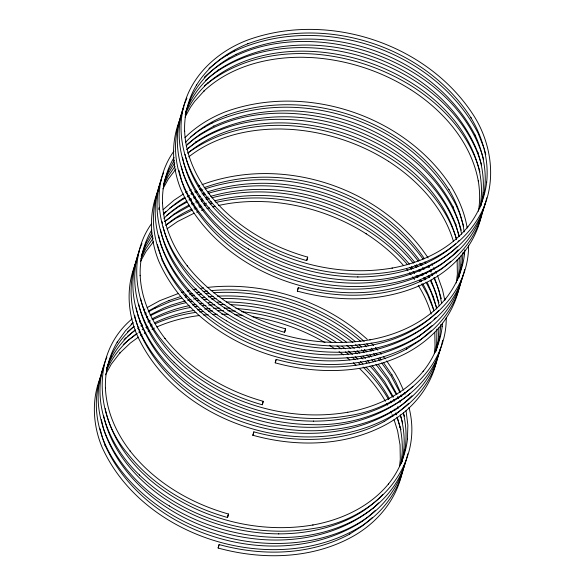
<?xml version="1.0" encoding="UTF-8"?>
<svg xmlns="http://www.w3.org/2000/svg" width="585" height="585" viewBox="0 0 585 585"><rect width="100%" height="100%" fill="white"/><g stroke="black" fill="none" stroke-linecap="round" stroke-linejoin="round"><path stroke-width="0.88" d="M459.203 287.111C456.146 302.145 448.856 316.171 438.896 327.79L438.238 340.207L435.949 351.439M461.229 255.279L460.57 267.747L458.72 277.275M158.835 209.554L158.864 207.792M440.768 324.573L439.708 336.975L439.788 336.529L436.395 350.196M463.101 252.113L462.04 264.515L462.128 264.069L458.735 277.736M442.421 323.169L442.172 326.73L442.216 326.276C440.359 342.773 433.543 358.554 423.094 371.424L423.357 371.08C404.601 394.012 376.265 407.145 347.541 412.301L347.812 412.249C289.677 422.114 227.521 404.323 183.039 365.705L176.816 359.907C159.734 343.059 146.038 322.101 140.576 298.525M464.826 249.824L464.505 254.263L464.548 253.817C462.691 270.314 455.876 286.094 445.426 298.964L445.697 298.621C426.94 321.553 398.597 334.686 369.881 339.841L370.151 339.79C312.017 349.654 249.861 331.863 205.379 293.246L199.149 287.44C182.279 270.782 168.655 250.131 163.127 226.863M399.555 466.399L400.294 459.342L400.052 444.951L397.595 430.831L394.012 419.511M434.297 353.684L435.035 346.62L434.794 332.236M219.104 544.584L218.146 548.028L219.104 544.569C261.934 556.328 310.043 555.501 349.771 534.061L349.45 534.244L362.62 525.798L372.243 517.659M253.846 431.869L252.888 435.306L253.853 431.847C296.683 443.613 344.784 442.786 384.513 421.346L384.191 421.529L397.369 413.083L408.827 403.255M276.186 359.409L275.403 362.137L276.186 359.395C319.015 371.146 367.124 370.327 406.853 348.887L406.531 349.062L419.701 340.624L431.16 330.788M298.291 287.666L297.334 291.133L298.299 287.659C341.128 299.425 389.237 298.591 428.959 277.158L428.644 277.334L441.814 268.895L450.823 261.32M132.1 318.883C91.414 352.499 94.631 415.233 127.333 453.199L127.552 453.47C152.531 485.228 188.94 506.639 227.521 517.498L228.486 514.025C190.52 503.341 154.689 482.267 130.119 451.02L130.338 451.291C116.276 433.171 106.375 411.175 105.432 388.03L105.439 388.477C104.817 372.221 108.956 355.841 117.38 341.911L117.146 342.298L125.439 330.796L133.329 322.671M151.573 223.609C126.258 258.98 135.632 308.529 162.082 340.485L162.301 340.755C187.273 372.506 223.689 393.917 262.263 404.783L263.228 401.31C225.269 390.619 189.438 369.552 164.86 338.305L165.08 338.576C151.025 320.456 141.124 298.46 140.181 275.316L140.188 275.762C139.596 259.806 143.515 243.689 151.705 229.956M173.913 151.149C148.597 186.52 157.972 236.069 184.421 268.025L184.641 268.296C209.613 300.046 246.022 321.457 284.602 332.317L285.034 330.671M285.18 330.32L285.568 328.85C247.609 318.16 211.777 297.092 187.2 265.846L187.419 266.116C173.357 247.996 163.456 226 162.52 202.849L162.528 203.302C161.928 187.346 165.847 171.229 174.037 157.497M185.021 154.338C190.483 177.906 204.18 198.871 221.262 215.711L227.485 221.518C271.966 260.128 334.13 277.926 392.264 268.062L391.987 268.113C420.71 262.95 449.046 249.824 467.81 226.892L467.539 227.236C477.989 214.366 484.804 198.586 486.661 182.089L486.618 182.535C489.14 159.91 482.537 137.029 470.91 117.702L471.108 118.024C425.566 46.69 326.971 14.493 247.806 43.773L248.15 43.626C227.273 51.97 208.121 65.973 196.341 85.395L196.575 85C188.151 98.938 184.012 115.318 184.633 131.574L184.626 131.12C185.569 154.272 195.47 176.268 209.532 194.388L209.313 194.118C233.883 225.364 269.714 246.431 307.681 257.122L306.708 260.588C268.135 249.729 231.726 228.318 206.746 196.567L206.527 196.297C186.096 170.535 174.791 135.31 184.641 103.004C193.423 73.549 218.417 51.414 246.482 40.497L246.826 40.35C327.344 10.574 427.62 43.327 473.93 115.881L474.128 116.203C492.767 145.965 497.316 186.015 478.925 216.998C461.119 247.755 427.043 265.575 392.893 271.535L392.615 271.586C333.596 281.604 270.489 263.542 225.335 224.34C190.425 194.944 166.447 143.837 186.41 99.399M218.139 548.035L218.139 548.035C261.751 560.006 310.723 559.165 351.168 537.337L351.49 537.154C376.535 523.619 396.966 499.824 402.283 471.4M252.888 435.306L252.895 435.262C296.471 447.364 345.479 446.421 385.917 424.622L386.239 424.439C411.284 410.897 431.708 387.109 437.032 358.685M275.221 362.854L275.396 362.159L275.228 362.846C318.825 374.846 367.811 373.983 408.257 352.163L408.571 351.98C419.928 345.662 430.333 337.589 438.896 327.79M297.334 291.125L297.334 291.103C340.931 303.132 389.917 302.248 430.363 280.434L430.684 280.252C454.969 267.118 474.801 244.45 480.98 217.159M456.307 282.957L457.375 274.16L457.134 259.777M478.42 211.229C480.183 201.174 479.905 190.827 478.267 180.772L478.333 181.226C471.276 142.257 443.137 110.375 410.575 89.556L410.714 89.651C381.398 71.048 347.388 59.97 312.756 57.644L303.695 57.279C268.069 56.745 230.519 66.215 203.96 91.063L204.282 90.733L194.593 101.439L190.498 107.216L185.021 117.154M407.723 453.836C395.899 511.085 332.47 538.939 278.789 537.388L278.614 537.388C240.267 537.125 202.088 526.105 169.445 505.996L169.299 505.901M442.655 340.236C431.35 397.983 367.497 426.275 313.538 424.673L313.355 424.673C275.016 424.41 236.83 413.383 204.187 393.281L204.041 393.186M464.629 269.539C452.263 326.284 389.281 353.706 335.878 352.214L335.695 352.214C297.348 351.951 259.17 340.923 226.527 320.821L226.38 320.726M486.742 197.81C474.369 254.555 411.394 281.977 357.983 280.486L357.808 280.486C319.461 280.222 281.283 269.195 248.64 249.093L248.486 248.998M285.56 328.865L285.188 330.137M307.673 257.137L307.293 258.592M400.586 464.878C403.153 452.497 402.707 439.606 400.082 427.262L400.191 427.701L397.222 417.171M404.147 465.404C399.555 489.389 384.228 510.442 364.316 524.211L363.994 524.438C278.526 579.706 143.464 539.809 101.914 446.852C92.774 424.681 91.384 398.853 100.781 376.528M435.335 352.163L436.673 343.424L436.893 329.092M438.699 353.567C433.953 377.208 418.706 397.88 399.058 411.496L398.743 411.723C313.275 466.991 178.213 427.094 136.663 334.137C127.245 311.41 126.163 284.88 136.166 262.16M457.477 280.566L459.013 270.965L459.254 257.532M461.426 279.345C456.973 303.666 441.58 325.099 421.397 339.037L421.076 339.263C335.614 394.531 200.545 354.634 158.996 261.678C149.716 239.228 148.473 213.05 158.184 190.527M479.59 208.838C482.384 196.194 481.952 182.981 479.276 170.359L479.386 170.798C466.252 115.947 416.279 77.798 364.718 61.118C313.253 44.709 250.621 46.376 207.938 82.982L208.289 82.69C198.425 91.626 190.169 102.521 185.174 114.916M483.144 209.379C478.398 233.02 463.152 253.693 443.51 267.308L443.189 267.535C357.72 322.796 222.658 282.906 181.109 189.949C171.69 167.222 170.608 140.692 180.611 117.973M401.42 463.305C405.58 447.591 404.857 430.787 400.403 415.226M405.858 460.293C386.283 541.549 282.504 556.891 214.461 533.586C148.034 514.178 73.783 445.463 102.777 370.195M440.607 347.578C421.032 428.834 317.253 444.176 249.203 420.864C183.441 401.456 110.492 334.861 136.48 259.93M462.947 275.118C443.364 356.375 339.585 371.716 271.542 348.404C205.342 329.004 131.501 260.99 159.508 185.833M480.833 205.547C485.272 188.136 483.627 169.562 477.872 152.663L478.018 153.073C441.017 57.498 303.33 13.462 217.927 70.31L218.293 70.054C204.743 79.918 193.503 93.154 187.01 108.678L187.178 108.247L185.686 112.313M485.053 203.39C465.477 284.646 361.698 299.988 293.655 276.676C226.987 257.276 152.356 187.858 182.315 112.474M228.004 515.67L228.486 514.025M227.996 515.853L227.521 517.498M262.745 403.138L262.285 404.725M262.753 402.955L263.228 401.31M285.085 330.679L284.602 332.317M307.191 258.95L306.723 260.574M401.895 462.07L405.047 449.243L404.959 449.69C406.846 437.741 406.217 425.485 403.504 413.719M480.841 206.008L484.234 192.341L484.153 192.787C487.32 173.182 483.459 152.934 475.071 135.076L475.247 135.442C432.732 52.855 319.564 15.656 235.682 54.522L236.033 54.332L228.757 58.303L229.123 58.098C212.413 67.948 198.066 82.324 189.949 100.086L190.154 99.669L185.745 111.867M164.151 181.942L168.041 171.398L167.844 171.815L174.213 160.363M141.299 256.055L145.709 243.857L145.504 244.274L151.873 232.83M106.814 367.95L110.96 356.572L110.755 356.989C116.225 345.23 124.291 334.7 134.192 326.328M183.419 108.196C161.606 163.515 201.84 221.715 248.64 249.093M163.573 184.041L167.837 174.111L174.798 162.937M138.967 252.384C117.161 307.703 157.394 365.903 204.187 393.281M141.241 256.501L145.497 246.57L152.466 235.397M104.532 364.272C82.054 419.73 122.367 478.515 169.445 505.996M106.792 368.404L107.984 365.157L107.815 365.588C113.695 351.658 123.296 339.402 135.15 330.05M183.719 107.362L183.887 106.931M161.774 178.659C138.945 234.197 179.31 293.29 226.527 320.821M139.274 251.55L139.442 251.119M163.632 172.772C146.096 213.744 165.804 260.778 196.472 289.772L196.684 289.97M141.965 243.587C123.333 284.836 142.989 332.887 174.133 362.232L174.345 362.429M106.887 357.128C88.796 398.239 108.481 445.777 139.384 474.947L139.603 475.144M163.405 185.847L168.019 176.487L175.032 166.308M136.824 259.111L137.87 256.661M140.729 259.104L145.68 248.947L153.233 238.058M106.324 371.022C111.318 358.941 119.457 348.338 129.095 339.592L128.744 339.885L136.554 333.64M186.747 98.58L186.944 98.163M162.908 188.882L168.385 178.944L175.931 169.043M140.576 261.341L146.053 251.404L153.599 241.503M105.446 374.839L111.304 364.126L119.998 352.843L119.669 353.186L130.331 343.066L138.484 337.092M185.584 142.287C196.706 130.279 210.944 121.49 226.044 115.355L225.693 115.501C304.858 86.222 403.453 118.419 448.995 189.759L448.797 189.43C456.541 202.447 462.15 216.845 464.183 231.894M163.252 214.746C169.533 207.953 176.875 202.139 184.78 197.335M458.011 241.634L459.152 240.45M438.757 310.401C412.352 337.911 372.93 348.755 335.702 348.682L335.885 348.682C298.079 348.419 260.427 337.552 228.245 317.728L220.699 312.792C192.099 292.99 167.515 264.223 160.473 229.393M382.809 494.391C356.433 522.727 316.383 533.951 278.621 533.856L278.804 533.856C240.998 533.593 203.346 522.727 171.164 502.903L163.617 497.967C135.237 478.311 110.806 449.858 103.567 415.372M458.179 249.81L452.958 255.075L441.148 264.639L441.47 264.413C357.581 318.649 225.02 279.484 184.246 188.253L184.392 188.626L181.811 181.489L178.973 170.33M432.008 325.633L419.035 336.368L419.357 336.141C335.468 390.378 202.915 351.212 162.133 259.981L162.286 260.354L157.35 244.457M411.994 395.752L402.824 404.213L396.703 408.827L397.018 408.601C313.136 462.837 180.575 423.672 139.793 332.441L139.947 332.814L135.566 319.308M375.504 510.23L368.082 516.928L361.954 521.542L362.276 521.315C278.387 575.552 145.826 536.386 105.051 445.156L105.198 445.529L102.616 438.392L100.101 428.834M186.169 145.87L194.41 138.462L200.501 133.972L213.92 126.06L213.569 126.25C297.451 87.384 410.619 124.583 453.134 207.17L452.958 206.805L458.596 221.254L461.697 234.212M163.829 218.329L172.07 210.922L178.169 206.432L186.981 201.035M124.02 339.541L126.418 337.231M457.382 246.475L452.578 251.045L452.892 250.768C369.508 318.569 216.925 273.839 182.695 172.18L182.812 172.582L181.211 166.206M434.07 319.344L435.876 317.633M409.931 393.515L408.133 395.233L408.44 394.963C325.055 462.764 172.48 418.026 138.243 316.368L138.367 316.77L136.766 310.394M378.795 502.808L373.384 507.948L373.698 507.678C290.314 575.479 137.731 530.749 103.501 429.083L103.618 429.485L101.351 419.62M184.911 137.702C196.077 126.535 209.766 118.112 224.369 112.225L224.72 112.079C305.231 82.302 405.507 115.055 451.825 187.609L452.022 187.931C459.32 200.282 464.899 213.81 467.196 228.018M163.178 209.591L174.023 200.224L183.456 193.957M204.231 77.242C245.78 38.091 309.611 34.625 362.122 49.908C415.694 65.681 467.854 103.596 483.619 159.361M186.615 149.723L196.18 141.782L195.814 142.038C281.224 85.191 418.904 129.226 455.905 224.801L455.766 224.391L459.079 236.53M164.89 221.635L173.84 214.242L173.482 214.498L179.836 210.205L188.984 205.086M127.523 331.892L133.321 326.971M455.525 243.865C429.141 267.623 392.667 276.99 357.815 276.954L357.998 276.954C320.192 276.69 282.54 265.824 250.358 246L242.812 241.064C214.205 221.262 189.628 192.494 182.586 157.665M412.944 386.385C386.436 411.299 349.04 421.207 313.37 421.141L313.553 421.141C275.74 420.878 238.095 410.012 205.905 390.188L198.366 385.252C170.425 365.888 146.323 338.057 138.667 304.251M204.34 85.98C262.884 37.579 351.526 48.116 412.476 86.58L412.615 86.675C443.54 106.499 470.384 135.757 479.941 171.931M123.252 344.558L128.298 340.112L137.351 333.538M430.465 322.774L430.779 322.496C347.395 390.297 194.812 345.567 160.582 243.908L160.699 244.311L158.586 235.345M208.977 68.46L220.34 59.48L227.36 55.041M190.717 136.897L198.227 131.208L205.247 126.77M163.888 213.203L165.811 211.551M131.062 324.273L132.349 323.169M205.613 80.328C246.46 44.833 306.174 41.367 356.506 54.975C410.253 69.812 462.742 106.404 480.526 161.306M187.763 148.51C231.382 114.302 292.697 113.256 343.695 129.468C394.743 146.045 444.015 182.893 459.327 236.34M187.741 153.124C230.461 118.002 291.871 116.707 342.613 132.846C393.149 149.255 442.077 186.037 456.439 239.28M164.773 221.51L173.686 214.834L189.043 206.227M166.045 225.049C173.708 218.563 182.359 213.262 191.478 209.086M127.42 336.39L135.435 330.057M187.712 143.895C232.472 107.508 296.668 106.748 349.267 124.568C398.875 141.636 446.282 178.111 461.258 230.263M166.725 215.302L178.264 206.995L186.776 202.191M188.107 152.86C247.353 110.229 331.205 121.066 390.363 158.308L390.502 158.403C420.235 177.504 446.187 205.167 456.636 239.528M188.743 156.875C214.834 136.342 248.888 128.568 281.582 129.007L290.643 129.373C325.282 131.698 359.285 142.777 388.601 161.38L388.462 161.284C417.822 180.151 443.459 207.565 453.507 241.605M165.767 225.32L175.741 218.424L192.385 210.015M167.076 228.823L177.518 221.561L194.088 213.218M169.657 208.26L182.915 199.229M139.362 322.145L140.714 321.143M137.541 328.551L138.938 327.549M138.623 332.163L139.998 331.176M143.544 309.97L144.97 308.982M140.853 325.779L142.265 324.829M140.627 335.688L142.06 334.744M144.839 314.028L146.323 313.092M146.316 317.304L147.764 316.39M141.182 326.167L142.681 325.238M142.148 329.779L143.618 328.872M145.819 327.512L147.281 326.605M185.73 192.597L187.244 191.69M147.193 307.578L159.712 300.705L177.994 293.633M148.553 310.942L161.54 303.769L168.955 300.536L168.612 300.675L180.414 296.624M148.1 321.172L149.599 320.302M146.418 328.09L147.968 327.212M144.298 333.421L145.811 332.565M148.093 331.286L149.614 330.43M234.051 51.385L234.402 51.195C319.798 11.634 434.991 49.498 478.267 133.577L483.912 147.895M211.945 123.113L212.296 122.923C297.685 83.362 412.878 121.227 456.161 205.306L459.488 213.028L463.678 226.241M154.857 308.295L170.403 301.589L181.84 298.065M226.995 55.246L234.402 51.195M204.882 126.974L212.296 122.923M182.549 199.434L185.262 197.949M187.251 196.86L189.606 195.573M188.926 199.968L191.229 198.71M148.166 311.944L155.208 308.098M149.928 315.008L163.778 308.032L171.405 305.034L185.116 300.924M148.049 322.138L150.425 320.88M150.389 324.96L151.946 324.141M189.65 190.454L191.251 189.635M190.798 193.862L192.37 193.057M194.717 191.851L196.289 191.046M190.008 200.582L191.631 199.777M191.368 203.909L192.955 203.119M150.411 315.71C161.577 309.831 173.511 305.421 185.84 302.716M151.859 318.986C163.566 312.785 176.18 308.353 189.145 305.655M150.425 326.035L152.056 325.245M152.012 329.267L154.418 328.112M191.609 194.615L193.255 193.847M195.726 192.692L197.379 191.924M193.664 197.576L195.28 196.823M192.048 204.874L194.293 203.858M193.927 207.975L195.565 207.244M152.802 319.615C164.838 313.838 177.672 309.743 190.827 307.403M154.279 322.905C166.864 316.821 180.363 312.77 194.132 310.43M198.249 186.337L199.763 185.679M199.587 189.613L201.233 188.896M193.964 198.732L195.492 198.088M198.549 196.801L200.077 196.158M195.412 202.022L197.913 200.969M202.037 184.684L202.381 184.546C282.131 155.04 381.179 186.907 428.125 257.956M194.695 209.072L197.013 208.136M196.604 212.187L198.286 211.507M155.325 323.673C168.253 318.021 181.986 314.32 195.953 312.368M156.824 326.957C170.308 321.077 184.684 317.311 199.28 315.542M200.487 190.703L202.82 189.789M201.913 193.979L204.458 192.984M196.618 202.929L198.966 202.037M201.32 201.145L202.893 200.553M198.688 206L200.999 205.123M204.136 187.675C281.919 159.332 377.99 190.125 424.432 258.753M203.258 195.039L205.649 194.198M201.247 199.565L202.812 199.017M205.935 197.913L208.282 197.086M199.39 207.273L201.803 206.461M204.216 205.642L205.825 205.094M201.489 210.366L203.851 209.562M205.145 188.875C282.401 163.149 375.533 192.97 423.057 259.177M207.741 191.8C283.074 167.544 373.201 196.597 419.759 260.691M206.154 199.529L209.415 198.505M204.077 203.96L206.476 203.207M208.874 202.454L211.273 201.701M181.277 292.646L183.734 291.908M208.041 193.357C282.862 171.112 370.649 199.236 418.275 261.159M210.688 196.341C283.279 175.507 367.687 202.688 414.451 262M209.986 203.946L212.487 203.258M207.002 208.494L209.459 207.821M212.721 206.914L215.178 206.242M185.189 297.187L186.871 296.741M211.887 197.781C283.9 179.207 366.027 205.752 413.332 263.199M214.556 200.823C284.23 183.573 363.19 209.079 409.368 264.091M187.127 291.089L189.672 290.482M184.443 295.41L186.11 295.015M189.445 294.211L192.787 293.414M215.872 202.425C267.667 190.695 323.425 202.644 368.031 230.768L368.17 230.863C382.744 240.267 396.25 251.462 407.54 264.669M218.541 205.511C231.872 202.454 245.59 201.335 259.243 201.467L268.31 201.832C302.942 204.158 336.953 215.243 366.261 233.839L366.122 233.744C379.921 242.665 392.769 253.181 403.577 265.583M191.185 295.856L194.644 295.14M187.588 300.273L190.981 299.571M193.525 299.052L197.81 298.262M193.087 289.714L196.582 289.07M196.216 292.785L199.646 292.156M190.11 301.736L192.743 301.282M196.253 300.683L198.885 300.222M192.545 304.975L195.99 304.383M198.161 294.569L201.708 294.036M201.298 297.743L204.779 297.217M194.322 306.774L197.884 306.277M197.628 309.94L201.123 309.45M200.94 288.273L203.624 287.922M207.2 287.462C264.603 281.034 324.514 300.485 367.248 339.351M203.119 291.615L207.514 291.045M203.375 299.695L206.973 299.264M199.441 303.79L202.966 303.374M199.543 311.929L203.156 311.542M203.704 315.059L208.158 314.671M205.269 293.546L208.896 293.187M208.333 296.866L213.671 296.346M202.337 305.655L205.978 305.333M208.706 305.092L214.79 304.726M204.655 309.048L210.008 308.58M211.046 290.635C266.116 285.641 323.139 304.39 364.206 341.472M211.2 298.935L216.187 298.599M208.26 302.745L211.85 302.503M208.37 311.103L212.545 310.862M212.662 314.416L217.189 314.24M213.423 292.749C266.307 289.297 320.492 306.957 360.806 341.443M217.291 296.171C266.811 293.78 317.158 310.269 355.526 341.698M218.995 304.573L224.925 304.558M213.598 308.353L219.945 308.12M221.247 298.467C268.398 297.663 315.798 313.436 352.909 342.569M217.24 302.138L220.889 302.072M217.591 310.701L223.521 310.65M221.759 314.203L228.691 314.357M224.194 308.12L230.029 308.193M226.358 301.977C269.341 302.467 312.185 316.631 346.686 342.327M227.799 310.781L235.667 311.183M230.029 304.617C270.116 306.218 309.801 319.322 342.635 342.437M235.923 308.536C271.579 310.876 306.555 322.73 336.368 342.408M241.678 311.71C273.531 315.015 304.646 325.611 331.812 342.591M234.409 314.62L242.877 315.366M252.215 316.631C277.78 320.763 302.628 329.494 324.982 342.591M329.34 345.23L334.861 348.806M336.975 345.969L341.23 348.828M341.845 346.247L345.325 348.799M345.304 351.87L348.697 354.4M339.037 351.614L343.424 354.883M346.788 345.406L350.781 348.506M348.199 351.029L352.426 354.43M355.512 344.675L359.468 348.002M350.81 345.508L354.327 348.353M351.914 357.062L355.139 359.724M347.044 357.647L349.823 359.943M196.472 289.772C241.78 333.457 308.5 353.786 370.51 343.315L370.78 343.263C419.562 336.397 469.024 298.087 468.578 245.29M174.133 362.232C219.441 405.917 286.167 426.246 348.17 415.774L348.441 415.723C397.222 408.864 446.684 370.546 446.245 317.75M139.384 474.947C184.699 518.632 251.418 538.96 313.428 528.496L313.699 528.445C371.789 520.613 425.002 469.192 408.966 407.401M358.963 344.602L361.632 346.978M354.071 351.11L357.216 353.823M355.146 356.77L357.859 359.11M361.493 349.823L364.199 352.25M357.055 350.678L359.709 353.062M358.459 362.715L360.462 364.55M353.296 362.81L355.914 365.215M364.038 344.287L366.678 346.759M364.228 349.399L366.817 351.826M360.367 356.536L362.971 359.029M365.581 361.523L366.883 362.766M360.418 361.559L362.978 364.002M371.095 343.117L373.669 345.625M366.773 343.914L368.667 345.764M366.78 354.751L369.31 357.281M362.985 356.068L365.479 358.554M367.343 360.411L369.749 362.941M363.095 367.029C372.974 376.689 381.705 387.562 388.623 399.54M359.848 368.821C369.735 378.458 378.524 389.259 385.427 401.23M369.31 349.223L371.161 351.146M373.625 353.713L375.475 355.636M369.844 354.978L371.658 356.865M369.925 365.998C378.773 375.27 386.363 385.727 392.484 396.981M366.042 367.124C375.197 376.557 383.087 387.219 389.361 398.773M375.46 347.578L377.859 350.174M371.197 348.229L373.544 350.788M375.899 353.347L377.076 354.62M371.804 359.833L373.574 361.801M375.936 364.418L387.482 379.416L395.826 393.72M372.06 365.508L384.55 381.515L393.478 397.149M377.764 358.291L380.045 360.945M373.99 359.431L375.672 361.384M380.199 352.799L381.303 354.137M383.511 356.821L385.171 358.839M379.789 357.918L381.42 359.899M409.822 267.33L411.416 269.371M413.017 271.411L414.619 273.444M406.421 268.822L407.994 270.818M409.558 272.815L411.131 274.818M381.705 362.956L391.16 376.089L399.95 392.484M378.48 364.645L388.272 378.217L396.908 394.378M414.875 265.254L416.418 267.316M411.482 266.745L412.995 268.764M386.685 360.908L394.933 373.106L398.963 380.308L403.431 390.078M383.497 362.576L391.913 374.934L391.716 374.612L395.65 381.654L400.345 392.016M419.759 263.235L421.237 265.319M416.388 264.72L417.844 266.76M416.074 275.535L417.529 277.626M412.6 276.851L414.502 279.579M424.959 261.978L425.902 263.374M421.624 263.44L422.553 264.815M418.472 270.065L419.401 271.469M421.251 274.285L422.18 275.689M417.792 275.579L418.699 276.961M422.67 267.411L424.001 269.539M425.778 272.376L426.662 273.787M419.781 269.575L420.747 271.118M422.202 273.436L423.167 274.987M419.467 280.42L420.33 281.846M421.631 283.981L427.606 294.774L433.587 309.509M418.29 285.414C423.818 294.335 428.278 303.973 431.174 314.065M427.591 266.233L428.439 267.659M423.525 277.809L424.761 279.959M425.997 282.116L430.823 291.542L436.783 307.973M420.513 279.813L421.412 281.37M422.758 283.718C427.606 292.259 431.467 301.407 433.887 310.935M431.693 263.989L432.498 265.429M428.651 265.809L429.522 267.374M427.964 276.193L428.834 277.795M424.505 277.327L425.785 279.688M386.729 403.584L387.562 405.164M430.129 270.511L430.948 272.12M431.767 273.736L432.593 275.345M428.783 275.674L429.587 277.261M393.683 399.409L394.48 401.025M390.539 401.156L391.321 402.743M433.704 267.594L434.479 269.217M435.642 271.652L436.417 273.275M430.779 269.736L431.533 271.323M433.821 277.765L437.156 285.487L441.339 298.701M430.575 281.005L433.946 288.317L438.925 302.723M427.489 282.833L433.573 297.26L433.426 296.851L436.746 308.99M397.325 396.966L398.078 398.597M395.401 413.2L396.125 414.831M390.7 411.496L391.409 413.098M392.118 414.692L392.835 416.293M430.969 280.061L436.256 293.714L439.203 305.86M401.003 394.933L401.705 396.572M397.939 396.776L398.626 398.378M394.21 409.12L394.875 410.721M437.522 275.718L442.509 289.714L444.863 300.478M434.45 277.692L439.006 290.584L441.712 303.549M404.403 392.535L405.061 394.18M397.595 406.75L398.209 408.367M397.032 417.295L400.988 429.668M399.533 400.791L400.096 402.4M400.228 414.911L401.61 419.035M395.869 413.127L396.411 414.743M403.423 412.959L404.425 416.264M484.204 148.714L485.791 154.513M105.826 411.24C111.289 434.816 124.985 455.773 142.067 472.622L148.297 478.42C192.772 517.038 254.936 534.836 313.07 524.964L312.799 525.016C341.516 519.86 369.852 506.727 388.615 483.795L388.345 484.139C398.794 471.276 405.61 455.488 407.467 438.999L407.423 439.445L407.869 425.141L406.034 410.597M480.804 162.133L481.652 165.438M401.822 419.862L402.677 423.167M134.689 315.322L135.34 318.511M162.067 221.583L162.403 223.375M105.322 408.549L105.658 410.348M136.254 307.805L136.561 309.597"/></g></svg>
